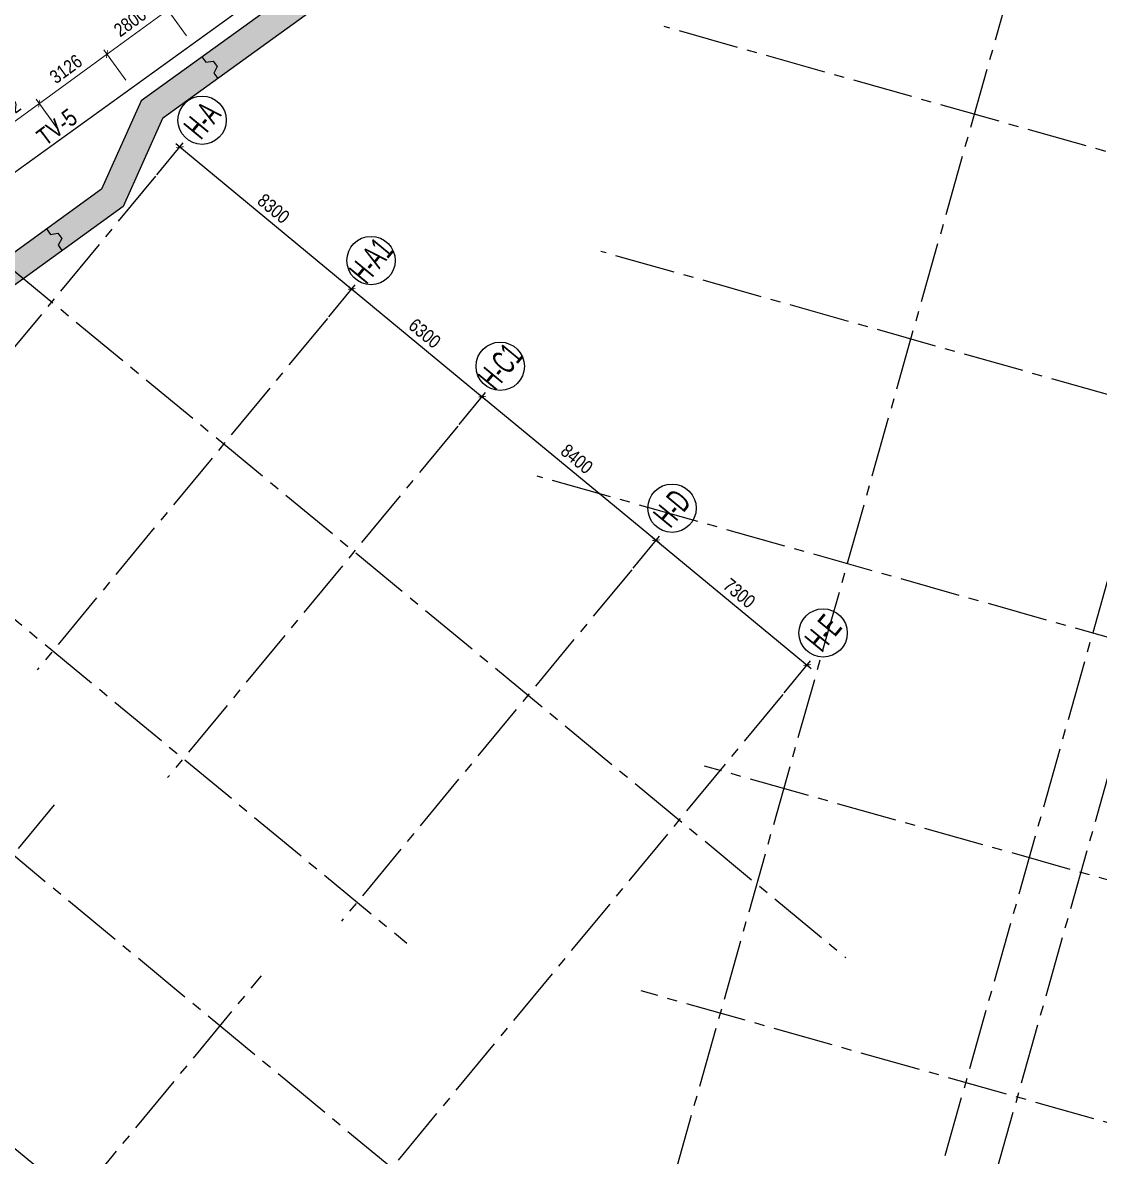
# Model space of a CAD drawing. Header units: millimetres. Extents: x 489377 to 1074388, y -818569 to -310551.
# Drawn here: x 731991 to 772096, y -519902 to -477671 of the extents above; entities that cross this region are included whole.
import ezdxf
from ezdxf.enums import TextEntityAlignment as Align
from ezdxf.xclip import XClip

# ---------------------------------------------------------------- set-up
doc = ezdxf.new("R2010")
doc.units = ezdxf.units.MM
doc.header["$LTSCALE"] = 100
doc.header["$XCLIPFRAME"] = 0
doc.header["$PDMODE"] = 32
doc.header["$PDSIZE"] = 2.5
for name, pattern in [('CENTER2', [1.125, 0.75, -0.125, 0.125, -0.125]), ('DASHDOT', [1, 0.5, -0.25, 0, -0.25]), ('DASHED', [4.5, 3, -1.5])]:
    doc.linetypes.add(name, pattern=pattern)
for name, color, linetype in [('A-GRID-SYM', 50, 'Continuous'), ('ccu11-Dim', 8, 'Continuous'), ('ccu11-Khuat', 9, 'DASHED'), ('ccu12-Hatch', 250, 'Continuous'), ('ccu12-Truc', 13, 'CENTER2'), ('KC-Betong', 6, 'Continuous'), ('Xref_ST_MBDV Cot vach 30.7.2022$0$Xref_ST_MBDV Cot vach 30.7.2022|Xref_ST_MBDV Cot vach 30.7.2022|Xref_ST_MBDV Cot vach 30.7.2022|Xref_ST_MBDV Cot vach 30.7.2022|A-CORE-OTLN', 2, 'Continuous'), ('Xref_ST_MBDV Cot vach 30.7.2022$0$Xref_ST_MBDV Cot vach 30.7.2022|Xref_ST_MBDV Cot vach 30.7.2022|Xref_ST_MBDV Cot vach 30.7.2022|Xref_ST_MBDV Cot vach 30.7.2022|ccu12-Thay', 7, 'Continuous')]:
    doc.layers.add(name, color=color, linetype=linetype)
doc.layers.add('ccu12-Tencaukien', color=9, linetype='Continuous', lineweight=15)
doc.styles.add('Arial', font='arial_0.ttf', dxfattribs={"width": 0.7})
doc.styles.add('Arial Narrow', font='ARIALN.TTF')
doc.styles.add('HBA-Text', font='GOTHIC.TTF')
doc.dimstyles.new('ccu12-200', dxfattribs={"dimscale": 200, "dimtxt": 2.5, "dimasz": 1, "dimexe": 1, "dimexo": 2, "dimgap": 1, "dimtad": 1, "dimdec": 0, "dimdsep": 46, "dimtxsty": 'Arial Narrow', "dimblk": 'ARCHTICK', "dimcen": -1, "dimdle": 1, "dimclrd": 256, "dimclre": 256, "dimclrt": 3, "dimadec": 0, "dimazin": 2, "dimtfac": 0.1, "dimtdec": 0, "dimtmove": 0, "dimatfit": 1, "dimldrblk": 'ARCHTICK', "dimfxl": 0, "dimtvp": 0.833333, "dimtolj": 1, "dimtzin": 12, "dimarcsym": 0})

# ---------------------------------------------------------------- blocks, each defined once
blk = doc.blocks.new('_ARCHTICK')
at = {"color": 0, "linetype": 'ByBlock', "const_width": 0.15}
blk.add_lwpolyline([(-0.5, -0.5), (0.5, 0.5)], dxfattribs=at)
blk = doc.blocks.new('*D232')
at = {"layer": 'ccu11-Dim', "lineweight": -2, "ltscale": 0.5, "transparency": 16777216}
for p, q in [((-76346, 140787), (-78931, 138901)), ((-75801, 139701), (-76625, 140831)), ((-78063, 138051), (-78887, 139180))]:
    blk.add_line(p, q, dxfattribs=at)
at = {"layer": 'Defpoints', "color": 0, "ltscale": 0.5, "transparency": 16777216}
for p in [(-75566, 139378), (-78769, 139019), (-77828, 137728)]:
    blk.add_point(p, dxfattribs=at)
at = {"layer": 'ccu11-Dim', "lineweight": -2, "ltscale": 0.5, "transparency": 16777216, "xscale": 200, "yscale": 200, "zscale": 200}
for p, rotation in [((-76507, 140669), 36.11102627128894), ((-78769, 139019), 216.111026271289)]:
    blk.add_blockref('_ARCHTICK', p, dxfattribs=dict(at, rotation=rotation))
at = {"layer": 'ccu11-Dim', "color": 3, "ltscale": 0.5, "transparency": 16777216, "insert": (-77907, 140212), "char_height": 500, "attachment_point": 5, "rotation": 36.111, "style": 'Arial Narrow', "bg_fill": 3, "box_fill_scale": 1.1, "bg_fill_color": 256, "bg_fill_true_color": 13158600, "bg_fill_transparency": 0}
blk.add_mtext('\\A1;2800', dxfattribs=at)
blk = doc.blocks.new('*D233')
at = {"layer": 'ccu11-Dim', "lineweight": -2, "ltscale": 0.5, "transparency": 16777216}
for p, q in [((-78608, 139137), (-81456, 137059)), ((-78063, 138051), (-78887, 139180)), ((-80588, 136209), (-81412, 137338))]:
    blk.add_line(p, q, dxfattribs=at)
at = {"layer": 'Defpoints', "color": 0, "ltscale": 0.5, "transparency": 16777216}
for p in [(-77828, 137728), (-81294, 137177), (-80353, 135886)]:
    blk.add_point(p, dxfattribs=at)
at = {"layer": 'ccu11-Dim', "lineweight": -2, "ltscale": 0.5, "transparency": 16777216, "xscale": 200, "yscale": 200, "zscale": 200}
for p, rotation in [((-78769, 139019), 36.11102627128894), ((-81294, 137177), 216.111026271289)]:
    blk.add_blockref('_ARCHTICK', p, dxfattribs=dict(at, rotation=rotation))
at = {"layer": 'ccu11-Dim', "color": 3, "ltscale": 0.5, "transparency": 16777216, "insert": (-80300, 138466), "char_height": 500, "attachment_point": 5, "rotation": 36.111, "style": 'Arial Narrow', "bg_fill": 3, "box_fill_scale": 1.1, "bg_fill_color": 256, "bg_fill_true_color": 13158600, "bg_fill_transparency": 0}
blk.add_mtext('\\A1;3126', dxfattribs=at)
blk = doc.blocks.new('*D234')
at = {"layer": 'ccu11-Dim', "lineweight": -2, "ltscale": 0.5, "transparency": 16777216}
for p, q in [((-81133, 137295), (-83501, 135567)), ((-80609, 136237), (-81412, 137338)), ((-82654, 134745), (-83458, 135846))]:
    blk.add_line(p, q, dxfattribs=at)
at = {"layer": 'Defpoints', "color": 0, "ltscale": 0.5, "transparency": 16777216}
for p in [(-83340, 135685), (-80373, 135914), (-82418, 134421)]:
    blk.add_point(p, dxfattribs=at)
at = {"layer": 'ccu11-Dim', "lineweight": -2, "ltscale": 0.5, "transparency": 16777216, "xscale": 200, "yscale": 200, "zscale": 200}
for p, rotation in [((-81294, 137177), 36.11102627128894), ((-83340, 135685), 216.111026271289)]:
    blk.add_blockref('_ARCHTICK', p, dxfattribs=dict(at, rotation=rotation))
at = {"layer": 'ccu11-Dim', "color": 3, "ltscale": 0.5, "transparency": 16777216, "insert": (-82585, 136799), "char_height": 500, "attachment_point": 5, "rotation": 36.111, "style": 'Arial Narrow', "bg_fill": 3, "box_fill_scale": 1.1, "bg_fill_color": 256, "bg_fill_true_color": 13158600, "bg_fill_transparency": 0}
blk.add_mtext('\\A1;2532', dxfattribs=at)
blk = doc.blocks.new('LUOI TRUC-NT1')
at = {"layer": 'ccu12-Truc', "ltscale": 30}
for p, q in [((5405.1, 90839.4), (-21115.9, -3016.3)), ((14547.1, 88256.1), (-11973.8, -5599.6)), ((16471.7, 87712.2), (-10049.2, -6143.4)), ((22666, 49086.2), (-15792.3, 59953.4)), ((20300.2, 40714), (-18158, 51581.3)), ((17934.5, 32341.9), (-20523.8, 43209.1)), ((15568.7, 23969.7), (-14287.1, 32406.1)), ((13203, 15597.5), (-16652.9, 24033.9))]:
    blk.add_line(p, q, dxfattribs=at)
blk = doc.blocks.new('GRID-SYM-flat-223')
at = {"layer": 'A-GRID-SYM', "ltscale": 0.5}
blk.add_circle((0, 0), 900, dxfattribs=at)
at = {"layer": 'A-GRID-SYM', "style": 'HBA-Text'}
blk.add_attdef('GRID', text='', height=900, rotation=50.4488, dxfattribs=at).set_placement((0, 0), align=Align.MIDDLE_CENTER)
blk = doc.blocks.new('GRID-SYM-flat-224')
at = {"layer": 'A-GRID-SYM', "ltscale": 0.5}
blk.add_circle((0, 0), 900, dxfattribs=at)
at = {"layer": 'A-GRID-SYM', "style": 'HBA-Text'}
blk.add_attdef('GRID', text='', height=900, rotation=50.4488, dxfattribs=at).set_placement((0, 0), align=Align.MIDDLE_CENTER)
blk = doc.blocks.new('GRID-SYM-flat-225')
at = {"layer": 'A-GRID-SYM', "ltscale": 0.5}
blk.add_circle((0, 0), 900, dxfattribs=at)
at = {"layer": 'A-GRID-SYM', "style": 'HBA-Text'}
blk.add_attdef('GRID', text='', height=900, rotation=50.4488, dxfattribs=at).set_placement((0, 0), align=Align.MIDDLE_CENTER)
blk = doc.blocks.new('GRID-SYM-flat-226')
at = {"layer": 'A-GRID-SYM', "ltscale": 0.5}
blk.add_circle((0, 0), 900, dxfattribs=at)
at = {"layer": 'A-GRID-SYM', "style": 'HBA-Text'}
blk.add_attdef('GRID', text='', height=900, rotation=50.4488, dxfattribs=at).set_placement((0, 0), align=Align.MIDDLE_CENTER)
blk = doc.blocks.new('*D101')
at = {"layer": 'ccu11-Dim', "lineweight": -2, "ltscale": 0.5, "transparency": 16777216}
for p, q in [((1079197, -582923), (1080179, -581733)), ((1079897, -581760), (1086606, -587300)), ((1085597, -588208), (1086579, -587019))]:
    blk.add_line(p, q, dxfattribs=at)
at = {"layer": 'Defpoints', "color": 0, "ltscale": 0.5, "transparency": 16777216}
for p in [(1078942, -583231, 0), (1086451, -587173), (1085342, -588516)]:
    blk.add_point(p, dxfattribs=at)
at = {"layer": 'ccu11-Dim', "lineweight": -2, "ltscale": 0.5, "transparency": 16777216, "xscale": 200, "yscale": 200, "zscale": 200}
for p, rotation in [((1080052, -581888), 140.4488267530787), ((1086451, -587173), 320.4488267530787)]:
    blk.add_blockref('_ARCHTICK', p, dxfattribs=dict(at, rotation=rotation))
at = {"layer": 'ccu11-Dim', "color": 3, "ltscale": 0.5, "transparency": 16777216, "insert": (1083541, -584179), "char_height": 500, "attachment_point": 5, "rotation": 320.4488, "style": 'Arial Narrow', "bg_fill": 3, "box_fill_scale": 1.1, "bg_fill_color": 256, "bg_fill_true_color": 13158600, "bg_fill_transparency": 0}
blk.add_mtext('\\A1;8300', dxfattribs=at)
blk = doc.blocks.new('*D102')
at = {"layer": 'ccu11-Dim', "lineweight": -2, "ltscale": 0.5, "transparency": 16777216}
for p, q in [((1085597, -588208), (1086579, -587018)), ((1086298, -587045), (1091464, -591311)), ((1090454, -592219), (1091437, -591030))]:
    blk.add_line(p, q, dxfattribs=at)
at = {"layer": 'Defpoints', "color": 0, "ltscale": 0.5, "transparency": 16777216}
for p in [(1085342, -588516, 0), (1091310, -591184), (1090200, -592528, 0)]:
    blk.add_point(p, dxfattribs=at)
at = {"layer": 'ccu11-Dim', "lineweight": -2, "ltscale": 0.5, "transparency": 16777216, "xscale": 200, "yscale": 200, "zscale": 200}
for p, rotation in [((1086452, -587172), 140.4488267530787), ((1091310, -591184), 320.4488267530787)]:
    blk.add_blockref('_ARCHTICK', p, dxfattribs=dict(at, rotation=rotation))
at = {"layer": 'ccu11-Dim', "color": 3, "ltscale": 0.5, "transparency": 16777216, "insert": (1089171, -588827), "char_height": 500, "attachment_point": 5, "rotation": 320.4488, "style": 'Arial Narrow', "bg_fill": 3, "box_fill_scale": 1.1, "bg_fill_color": 256, "bg_fill_true_color": 13158600, "bg_fill_transparency": 0}
blk.add_mtext('\\A1;6300', dxfattribs=at)
blk = doc.blocks.new('*D103')
at = {"layer": 'ccu11-Dim', "lineweight": -2, "ltscale": 0.5, "transparency": 16777216}
for p, q in [((1090454, -592219), (1091437, -591030)), ((1091155, -591056), (1097941, -596660)), ((1096931, -597568), (1097914, -596378))]:
    blk.add_line(p, q, dxfattribs=at)
at = {"layer": 'Defpoints', "color": 0, "ltscale": 0.5, "transparency": 16777216}
for p in [(1090200, -592528, 0), (1097786, -596533), (1096677, -597877, 0)]:
    blk.add_point(p, dxfattribs=at)
at = {"layer": 'ccu11-Dim', "lineweight": -2, "ltscale": 0.5, "transparency": 16777216, "xscale": 200, "yscale": 200, "zscale": 200}
for p, rotation in [((1091310, -591184), 140.4488267530787), ((1097786, -596533), 320.4488267530787)]:
    blk.add_blockref('_ARCHTICK', p, dxfattribs=dict(at, rotation=rotation))
at = {"layer": 'ccu11-Dim', "color": 3, "ltscale": 0.5, "transparency": 16777216, "insert": (1094838, -593507), "char_height": 500, "attachment_point": 5, "rotation": 320.4488, "style": 'Arial Narrow', "bg_fill": 3, "box_fill_scale": 1.1, "bg_fill_color": 256, "bg_fill_true_color": 13158600, "bg_fill_transparency": 0}
blk.add_mtext('\\A1;8400', dxfattribs=at)
blk = doc.blocks.new('*D104')
at = {"layer": 'ccu11-Dim', "lineweight": -2, "ltscale": 0.5, "transparency": 16777216}
for p, q in [((1096931, -597568), (1097913, -596379)), ((1097632, -596406), (1103569, -601309)), ((1102560, -602217), (1103542, -601028))]:
    blk.add_line(p, q, dxfattribs=at)
at = {"layer": 'Defpoints', "color": 0, "ltscale": 0.5, "transparency": 16777216}
for p in [(1096677, -597877), (1103415, -601182), (1102305, -602525, 0)]:
    blk.add_point(p, dxfattribs=at)
at = {"layer": 'ccu11-Dim', "lineweight": -2, "ltscale": 0.5, "transparency": 16777216, "xscale": 200, "yscale": 200, "zscale": 200}
for p, rotation in [((1097786, -596533), 140.4488267530787), ((1103415, -601182), 320.4488267530787)]:
    blk.add_blockref('_ARCHTICK', p, dxfattribs=dict(at, rotation=rotation))
at = {"layer": 'ccu11-Dim', "color": 3, "ltscale": 0.5, "transparency": 16777216, "insert": (1100890, -598506), "char_height": 500, "attachment_point": 5, "rotation": 320.4488, "style": 'Arial Narrow', "bg_fill": 3, "box_fill_scale": 1.1, "bg_fill_color": 256, "bg_fill_true_color": 13158600, "bg_fill_transparency": 0}
blk.add_mtext('\\A1;7300', dxfattribs=at)
blk = doc.blocks.new('GRID-SYM-flat-227')
at = {"layer": 'A-GRID-SYM', "ltscale": 0.5}
blk.add_circle((0, 0), 900, dxfattribs=at)
at = {"layer": 'A-GRID-SYM', "style": 'HBA-Text'}
blk.add_attdef('GRID', text='', height=900, rotation=50.4488, dxfattribs=at).set_placement((0, 0), align=Align.MIDDLE_CENTER)
blk = doc.blocks.new('*D185')
at = {"layer": 'ccu11-Dim', "lineweight": -2, "ltscale": 0.5, "transparency": 16777216}
for p, q in [((-76660, 140539), (-71887, 144021)), ((-71352, 142948), (-72167, 144064)), ((-75801, 139701), (-76616, 140818))]:
    blk.add_line(p, q, dxfattribs=at)
at = {"layer": 'Defpoints', "color": 0, "ltscale": 0.5, "transparency": 16777216}
for p in [(-72049, 143903), (-71116, 142624), (-75566, 139378)]:
    blk.add_point(p, dxfattribs=at)
at = {"layer": 'ccu11-Dim', "lineweight": -2, "ltscale": 0.5, "transparency": 16777216, "xscale": 200, "yscale": 200, "zscale": 200}
for p, rotation in [((-72049, 143903), 36.11332620575308), ((-76498, 140657), 216.1133262057531)]:
    blk.add_blockref('_ARCHTICK', p, dxfattribs=dict(at, rotation=rotation))
at = {"layer": 'ccu11-Dim', "color": 3, "ltscale": 0.5, "transparency": 16777216, "insert": (-74542, 142648), "char_height": 500, "attachment_point": 5, "rotation": 36.1133, "style": 'Arial Narrow', "bg_fill": 3, "box_fill_scale": 1.1, "bg_fill_color": 256, "bg_fill_true_color": 13158600, "bg_fill_transparency": 0}
blk.add_mtext('\\A1;5508', dxfattribs=at)
blk = doc.blocks.new('LUOI TRUC-NT2')
at = {"layer": 'ccu12-Truc', "ltscale": 30}
for p, q in [((16324.3, 73672), (55395.8, 41405.3)), ((-27565, 1171.3), (29702, 70515.4)), ((9956.6, 65961.4), (39050.8, 41934.3)), ((5626.6, 60718.2), (44698.1, 28451.5)), ((277.8, 54241.4), (29372, 30214.3)), ((-18312.3, -6469.9), (25922.6, 47093.7)), ((-10601.8, -12837.6), (33633.1, 40726.1))]:
    blk.add_line(p, q, dxfattribs=at)
at = {"layer": 'KC-Betong', "ltscale": 0.5}
ref = blk.add_blockref('GRID-SYM-flat-223', (31421.3, 72597.3), dxfattribs=at)
ref.add_attrib('GRID', 'H-A', dxfattribs={"layer": 'A-GRID-SYM', "height": 900, "rotation": 50.44883, "style": 'HBA-Text', "width": 0.6}).set_placement((31421.3, 72597.3), align=Align.MIDDLE_CENTER)
ref = blk.add_blockref('GRID-SYM-flat-224', (37712, 67367.4), dxfattribs=at)
ref.add_attrib('GRID', 'H-A1', dxfattribs={"layer": 'A-GRID-SYM', "height": 900, "rotation": 50.44883, "style": 'HBA-Text', "width": 0.6}).set_placement((37712, 67367.4), align=Align.MIDDLE_CENTER)
ref = blk.add_blockref('GRID-SYM-flat-225', (42524.5, 63427.8), dxfattribs=at)
ref.add_attrib('GRID', 'H-C1', dxfattribs={"layer": 'A-GRID-SYM', "height": 900, "rotation": 50.44883, "style": 'HBA-Text', "width": 0.6}).set_placement((42524.5, 63427.8), align=Align.MIDDLE_CENTER)
ref = blk.add_blockref('GRID-SYM-flat-226', (48924.7, 58143.3), dxfattribs=at)
ref.add_attrib('GRID', 'H-D', dxfattribs={"layer": 'A-GRID-SYM', "height": 900, "rotation": 50.44883, "style": 'HBA-Text', "width": 0.6}).set_placement((48924.7, 58143.3), align=Align.MIDDLE_CENTER)
at = {"layer": 'ccu11-Dim', "ltscale": 0.5}
dim = blk.add_linear_dim(base=(36993.2, 66309.7), p1=(29484.2, 70251.6, 0), p2=(35883.9, 64966.5), angle=140.44883, dimstyle='ccu12-200', override={"dimfxl": 150, "dimtfill": 1}, dxfattribs=at)
dim.commit()
dim.dimension.update_dxf_attribs({"geometry": '*D101', "text_midpoint": (34083.2, 69303.4), "insert": (-1049458.2, 653482.6)})
dim = blk.add_linear_dim(base=(41851.4, 62298.7), p1=(35883.9, 64966.5, 0), p2=(40741.6, 60954.8, 0), angle=140.44883, dimstyle='ccu12-200', override={"dimfxl": 150, "dimtfill": 1}, dxfattribs=at)
dim.commit()
dim.dimension.update_dxf_attribs({"geometry": '*D102', "text_midpoint": (39712.5, 64655.6), "insert": (-1049458.2, 653482.6)})
at = {"layer": 'ccu12-Truc', "ltscale": 30}
blk.add_line((36087.5, 65213), (25275.2, 52120.4), dxfattribs=at)
at = {"layer": 'ccu11-Dim', "ltscale": 0.5}
dim = blk.add_linear_dim(base=(48328.3, 56949.9), p1=(40741.6, 60954.8, 0), p2=(47218.4, 55606, 0), angle=140.44883, dimstyle='ccu12-200', override={"dimfxl": 150, "dimtfill": 1}, dxfattribs=at)
dim.commit()
dim.dimension.update_dxf_attribs({"geometry": '*D103', "text_midpoint": (45379.7, 59975.3), "insert": (-1049458.2, 653482.6)})
at = {"layer": 'ccu12-Truc', "ltscale": 30}
blk.add_line((40945.1, 61201.3), (30132.8, 48108.8), dxfattribs=at)
at = {"layer": 'ccu11-Dim', "ltscale": 0.5}
dim = blk.add_linear_dim(base=(53956.5, 52300.8), p1=(47218.4, 55606), p2=(52847.2, 50957.6, 0), angle=140.44883, dimstyle='ccu12-200', override={"dimfxl": 150, "dimtfill": 1}, dxfattribs=at)
dim.commit()
dim.dimension.update_dxf_attribs({"geometry": '*D104', "text_midpoint": (51432, 54976.1), "insert": (-1049458.2, 653482.6)})
at = {"layer": 'ccu12-Truc', "ltscale": 30}
for p, q in [((47422, 55852.5), (36609.7, 42759.9)), ((53050.7, 51204.1), (33566.4, 27610.7))]:
    blk.add_line(p, q, dxfattribs=at)
at = {"layer": 'KC-Betong', "ltscale": 0.5}
ref = blk.add_blockref('GRID-SYM-flat-227', (54553.5, 53494.9), dxfattribs=at)
ref.add_attrib('GRID', 'H-E', dxfattribs={"layer": 'A-GRID-SYM', "height": 900, "rotation": 50.44883, "style": 'HBA-Text', "width": 0.6}).set_placement((54553.5, 53494.9), align=Align.MIDDLE_CENTER)
blk = doc.blocks.new('220908_DWall Plan')
at = {"layer": 'Xref_ST_MBDV Cot vach 30.7.2022$0$Xref_ST_MBDV Cot vach 30.7.2022|Xref_ST_MBDV Cot vach 30.7.2022|Xref_ST_MBDV Cot vach 30.7.2022|Xref_ST_MBDV Cot vach 30.7.2022|ccu12-Thay', "ltscale": 10}
for points in [[(-75230, 138918.1), (-75083.6, 138715.7), (-74807.6, 138760.8), (-74661, 138558.1), (-74790.5, 138310.2), (-74644.1, 138107.7)], [(-81023.5, 132509.3), (-80877.1, 132306.8), (-80601.1, 132352), (-80454.5, 132149.3), (-80584, 131901.3), (-80437.6, 131698.9)]]:
    blk.add_lwpolyline(points, dxfattribs=at)
at = {"layer": 'ccu11-Dim', "ltscale": 0.5}
dim = blk.add_linear_dim(base=(-78769.3, 139018.9), p1=(-75565.7, 139378.3), p2=(-77827.7, 137728.2), angle=216.11103, dimstyle='ccu12-200', override={"dimtmove": 1, "dimfxl": 150, "dimtfill": 1}, dxfattribs=at)
dim.commit()
dim.dimension.update_dxf_attribs({"geometry": '*D232', "text_midpoint": (-77906.6, 140211.8)})
dim = blk.add_linear_dim(base=(-81294.3, 137176.9), p1=(-77827.7, 137728.2), p2=(-80352.7, 135886.1), angle=216.11103, dimstyle='ccu12-200', override={"dimtmove": 1, "dimfxl": 150, "dimtfill": 1}, dxfattribs=at)
dim.commit()
dim.dimension.update_dxf_attribs({"geometry": '*D233', "text_midpoint": (-80300.1, 138465.7)})
dim = blk.add_linear_dim(base=(-83339.9, 135684.6), p1=(-80372.9, 135913.7), p2=(-82418.4, 134421.5), angle=216.11103, dimstyle='ccu12-200', override={"dimtmove": 1, "dimfxl": 150, "dimtfill": 1}, dxfattribs=at)
dim.commit()
dim.dimension.update_dxf_attribs({"geometry": '*D234', "text_midpoint": (-82585.4, 136798.6)})
at = {"layer": 'ccu12-Hatch', "ltscale": 0.5}
h = blk.add_hatch(dxfattribs=at)
h.set_pattern_fill('VATLIEU04', color=256, scale=50, pattern_type=2)
h.set_pattern_definition([(50, (-626373.33, 223416.3), (358.63009, -31.37607), [37.5, -412.5]), (355, (-626373.33, 223416.3), (-69.37567, 376.09607), [30, -330]), (100.4514, (-626343.45, 223413.7), (289.25469, 344.71977), [31.8701, -350.57106]), (46.1842, (-626373.33, 223516.3), (533.62052, -82.7595), [56.25, -618.75]), (96.6356, (-626328.87, 223509.4), (467.33135, 487.05894), [47.80514, -525.8565]), (351.1842, (-626373.33, 223516.3), (467.33097, 487.0593), [45, -495]), (21, (-626323.33, 223491.3), (298.45353, -201.30945), [37.5, -412.5]), (326, (-626323.33, 223491.3), (121.65767, 362.57502), [30, -330]), (71.4514, (-626298.46, 223474.54), (420.11131, 161.26525), [31.8701, -350.57106]), (37.5, (-626373.33, 223416.31), (6.079928, 166.446927), [0, -326, 0, -335, 0, -331.25]), (7.5, (-626373.33, 223416.31), (131.53477, 197.205856), [0, -191, 0, -318.5, 0, -126.25]), (327.5, (-626484.83, 223416.31), (266.911218, -11.277436), [0, -125, 0, -390, 0, -517.5]), (317.5, (-626534.83, 223416.31), (291.593085, 50.05249), [0, -162.5, 0, -259, 0, -367.5]), (45, (-626373.33, 223416.31), (-150.26019, 150.26019), []), (45, (-626373.33, 223477.56), (-150.26019, 150.26019), [])])
h.paths.add_polyline_path([(-122510.4, 58795.4), (-122033.7, 56036.3), (-122025.8, 55995.6), (-121435.2, 53258.6), (-121425.6, 53218.3), (-120722.3, 50508.1), (-120711, 50468.2), (-119896.1, 47789.5), (-119883.2, 47750.1), (-118958, 45107.4), (-118943.5, 45068.6), (-117909.8, 42466.4), (-117893.7, 42428.3), (-116753.1, 39871.1), (-116735.4, 39833.7), (-115489.9, 37325.9), (-115470.4, 37288.7), (-113949.2, 34524), (-113926.1, 34484.2), (-112465, 32095.7), (-112442.4, 32060.3), (-110882.3, 29735.2), (-110858.5, 29701.3), (-109203.6, 27442.8), (-109178.4, 27409.9), (-107431.4, 25221.8), (-107404.9, 25189.9), (-105568.8, 23076), (-105541, 23045.3), (-103618.9, 21009.2), (-103589.9, 20979.7), (-101585.2, 19024.9), (-101555, 18996.6), (-99471.1, 17126.5), (-99439.7, 17099.4), (-97280.2, 15317.2), (-97247.7, 15291.5), (-95016.3, 13600.1), (-94982.8, 13575.8), (-92683.3, 11978.3), (-92648.8, 11955.3), (-90285.1, 10454.4), (-90249.7, 10432.9), (-87825.9, 9031.1), (-87789.6, 9011.1), (-85309.8, 7710.8), (-85272.8, 7692.3), (-82741.3, 6495.8), (-82703.5, 6478.9), (-80124.7, 5388.2), (-80086.2, 5372.8), (-77464.5, 4389.8), (-77425.4, 4376.1), (-74765.2, 3502.4), (-74725.6, 3490.3), (-72031.5, 2727.6), (-71991.4, 2717.1), (-69268, 2066.5), (-69227.6, 2057.8), (-66479.6, 1520.5), (-66438.8, 1513.4), (-63670.9, 1090.4), (-63637.2, 1085.8), (-60856.6, 757.2), (-60844.4, 755.8), (-41353.3, -1307), (0, 0), (5993.1, 7667.3), (-23501.3, 144497.8), (-27624.7, 160190.9), (-41845.5, 164209.2), (-48082.3, 159482.1), (-71537, 141587.6), (-77499.2, 137277.8), (-78971.4, 133992.6), (-83075.5, 131026), (-86656.7, 130658.3), (-88925.9, 129018), (-91195.2, 127377.7), (-93464.4, 125737.4), (-93470.8, 125732.8), (-95729.2, 124077.6), (-95757.8, 124056), (-97965.7, 122333.9), (-98004.3, 122302.4), (-100138.8, 120490.2), (-100176.1, 120457.1), (-102233.4, 118557.8), (-102269.3, 118523.2), (-104245.9, 116540.1), (-104280.4, 116504.1), (-106173, 114440.6), (-106205.9, 114403.1), (-108011.2, 112262.8), (-108042.5, 112224.1), (-109757.4, 110010.7), (-109787.1, 109970.7), (-111408.7, 107688), (-111436.7, 107646.8), (-112962, 105298.7), (-112988.3, 105256.4), (-114414.8, 102847), (-114439.3, 102803.6), (-115764.6, 100337.1), (-115787.3, 100292.7), (-117009, 97773.3), (-117029.8, 97728.1), (-118145.9, 95160.1), (-118164.8, 95114), (-119173.3, 92501.9), (-119190.2, 92455.1), (-120089.4, 89803.4), (-120104.4, 89755.9), (-120892.7, 87069.1), (-120905.8, 87021), (-121581.8, 84303.9), (-121592.9, 84255.3), (-122155.5, 81512.4), (-122164.5, 81463.4), (-122612.8, 78699.5), (-122619.8, 78650.1), (-122952.9, 75870), (-122957.9, 75820.4), (-123175.3, 73028.9), (-123178.2, 72978.7), (-123278.4, 70180.4), (-123279.1, 70131.9), (-123266, 67331.9), (-123264.7, 67281.1), (-123132.9, 64484.2), (-123130.1, 64443.1), (-122883.3, 61654), (-122878.8, 61612.8), (-122516.6, 58836.3)])
h.paths.add_polyline_path([(-24474.2, 144265.3), (-28446.7, 159384), (-41638.3, 163111.5), (-47477, 158686.1), (-70940.7, 140784.7), (-76696.2, 136624.4), (-78168.4, 133339.2), (-82706.9, 130058.6), (-86288, 129690.9), (-88340.1, 128207.6), (-88223, 128045.5), (-90492.2, 126405.2), (-92761.4, 124764.9), (-95019.8, 123109.7), (-97227.7, 121387.7), (-99362.1, 119575.4), (-101419.4, 117676.1), (-103396, 115692.9), (-105288.6, 113629.4), (-107093.9, 111489.1), (-108808.8, 109275.7), (-110430.4, 106993.1), (-111955.7, 104645), (-113382.2, 102235.7), (-114707.5, 99769.1), (-115929.2, 97249.7), (-117045.3, 94681.8), (-118053.8, 92069.7), (-118953, 89418), (-119741.3, 86731.3), (-120417.3, 84014.1), (-120980, 81271.2), (-121428.3, 78507.4), (-121761.5, 75727.3), (-121978.9, 72935.7), (-122079.1, 70137.5), (-122066, 67337.5), (-121934.3, 64540.6), (-122134, 64531.2), (-121887.2, 61742.1), (-121525, 58965.6), (-121048.3, 56206.5), (-120457.7, 53469.5), (-119754.3, 50759.3), (-118939.4, 48080.5), (-118014.2, 45437.8), (-116980.4, 42835.6), (-115839.8, 40278.5), (-114594.3, 37770.7), (-113073.1, 35006), (-111612, 32617.5), (-110051.9, 30292.4), (-108396.9, 28033.8), (-106649.9, 25845.7), (-104813.8, 23731.8), (-102891.7, 21695.7), (-100887.1, 19740.8), (-98803.2, 17870.7), (-96643.7, 16088.4), (-94412.2, 14397.1), (-92112.7, 12799.5), (-89749, 11298.5), (-87325.2, 9896.7), (-84845.4, 8596.4), (-82314, 7399.9), (-79735.1, 6309.2), (-77113.4, 5326.2), (-74453.2, 4452.5), (-71759.1, 3689.8), (-69035.7, 3039.2), (-66287.7, 2501.9), (-63519.8, 2078.9), (-60739.2, 1750.2), (-41316.3, -305.3), (-499.5, 984.7), (4916.9, 7914.3)], flags=16)
at = {"layer": 'Xref_ST_MBDV Cot vach 30.7.2022$0$Xref_ST_MBDV Cot vach 30.7.2022|Xref_ST_MBDV Cot vach 30.7.2022|Xref_ST_MBDV Cot vach 30.7.2022|Xref_ST_MBDV Cot vach 30.7.2022|A-CORE-OTLN', "color": 6}
for points in [[(-82703.5, 6478.9), (-80124.7, 5388.2), (-80086.2, 5372.8), (-77464.5, 4389.8), (-77425.4, 4376.1), (-74765.2, 3502.4), (-74725.6, 3490.3), (-72031.5, 2727.6), (-71991.4, 2717.1), (-69268, 2066.5), (-69227.6, 2057.8), (-66479.6, 1520.5), (-66438.8, 1513.4), (-63670.9, 1090.4), (-63637.2, 1085.8), (-60856.6, 757.2), (-60844.4, 755.8), (-41353.3, -1307)], [(-27624.7, 160190.9), (-41845.5, 164209.2), (-48082.3, 159482.1), (-71537, 141587.6), (-77499.2, 137277.8), (-78971.4, 133992.6), (-83075.5, 131026)], [(-41638.3, 163111.5), (-47477, 158686.1), (-70940.7, 140784.7), (-76696.2, 136624.4), (-78168.4, 133339.2), (-82706.9, 130058.6), (-86288, 129690.9), (-88340.1, 128207.6), (-88223, 128045.5), (-90492.2, 126405.2), (-92761.4, 124764.9), (-95019.8, 123109.7), (-97227.7, 121387.7), (-99362.1, 119575.4), (-101419.4, 117676.1), (-103396, 115692.9), (-105288.6, 113629.4), (-107093.9, 111489.1), (-108808.8, 109275.7), (-110430.4, 106993.1), (-111955.7, 104645), (-113382.2, 102235.7), (-114707.5, 99769.1), (-115929.2, 97249.7)], [(-82314, 7399.9), (-79735.1, 6309.2), (-77113.4, 5326.2), (-74453.2, 4452.5), (-71759.1, 3689.8), (-69035.7, 3039.2), (-66287.7, 2501.9), (-63519.8, 2078.9), (-60739.2, 1750.2), (-41316.3, -305.3)]]:
    blk.add_lwpolyline(points, dxfattribs=at)
at = {"layer": 'ccu11-Dim'}
blk.add_blockref('LUOI TRUC-NT1', (-42220.5, 80091.1), dxfattribs=at)
blk.add_blockref('LUOI TRUC-NT2', (-106646, 63962.7), dxfattribs=at)
at = {"layer": 'ccu11-Khuat', "color": 1, "linetype": 'DASHDOT', "ltscale": 18, "const_width": 50}
blk.add_lwpolyline([(-22987.3, 144613.5), (-28513.5, 165720.5), (-36919.6, 168632.9), (-48422.9, 159930), (-71888.3, 142059.8), (-95520.4, 125009, 0.6850113), (-62310.1, 364.4), (-41523.2, -1853.9), (126.4, -574.1), (6443.7, 7493.4), (-22987.3, 144613.5)], format="xyb", close=True, dxfattribs=at)
at = {"layer": 'ccu12-Tencaukien', "color": 2, "style": 'Arial', "width": 0.8}
blk.add_text('TV-5', height=650, rotation=37.15991, dxfattribs=at).set_placement((-80438.5, 136047.7), align=Align.CENTER)
at = {"layer": 'ccu11-Dim', "ltscale": 0.5}
dim = blk.add_aligned_dim(p1=(-75565.7, 139378.3), p2=(-71116.4, 142624.4), distance=1582.4, dimstyle='ccu12-200', override={"dimfxl": 150, "dimtfill": 1}, dxfattribs=at)
dim.commit()
dim.dimension.update_dxf_attribs({"geometry": '*D185', "text_midpoint": (-74542, 142647.5)})

msp = doc.modelspace()

# ---------------------------------------------------------------- block references
at = {"layer": 'ccu12-Tencaukien'}
ref = msp.add_blockref('220908_DWall Plan', (813900, -485331), dxfattribs=at)
XClip(ref).set_block_clipping_path([(-136999.1740499845, 59982.0778093114), (6980.825086272, 174779.6961681198)])
ref = msp.add_blockref('220908_DWall Plan', (813900, -617863), dxfattribs=at)
XClip(ref).set_block_clipping_path([(-136999.1740499845, 59982.0778093114), (6980.825086272, 174779.6961681198)])

doc.saveas('drawing.dxf')
